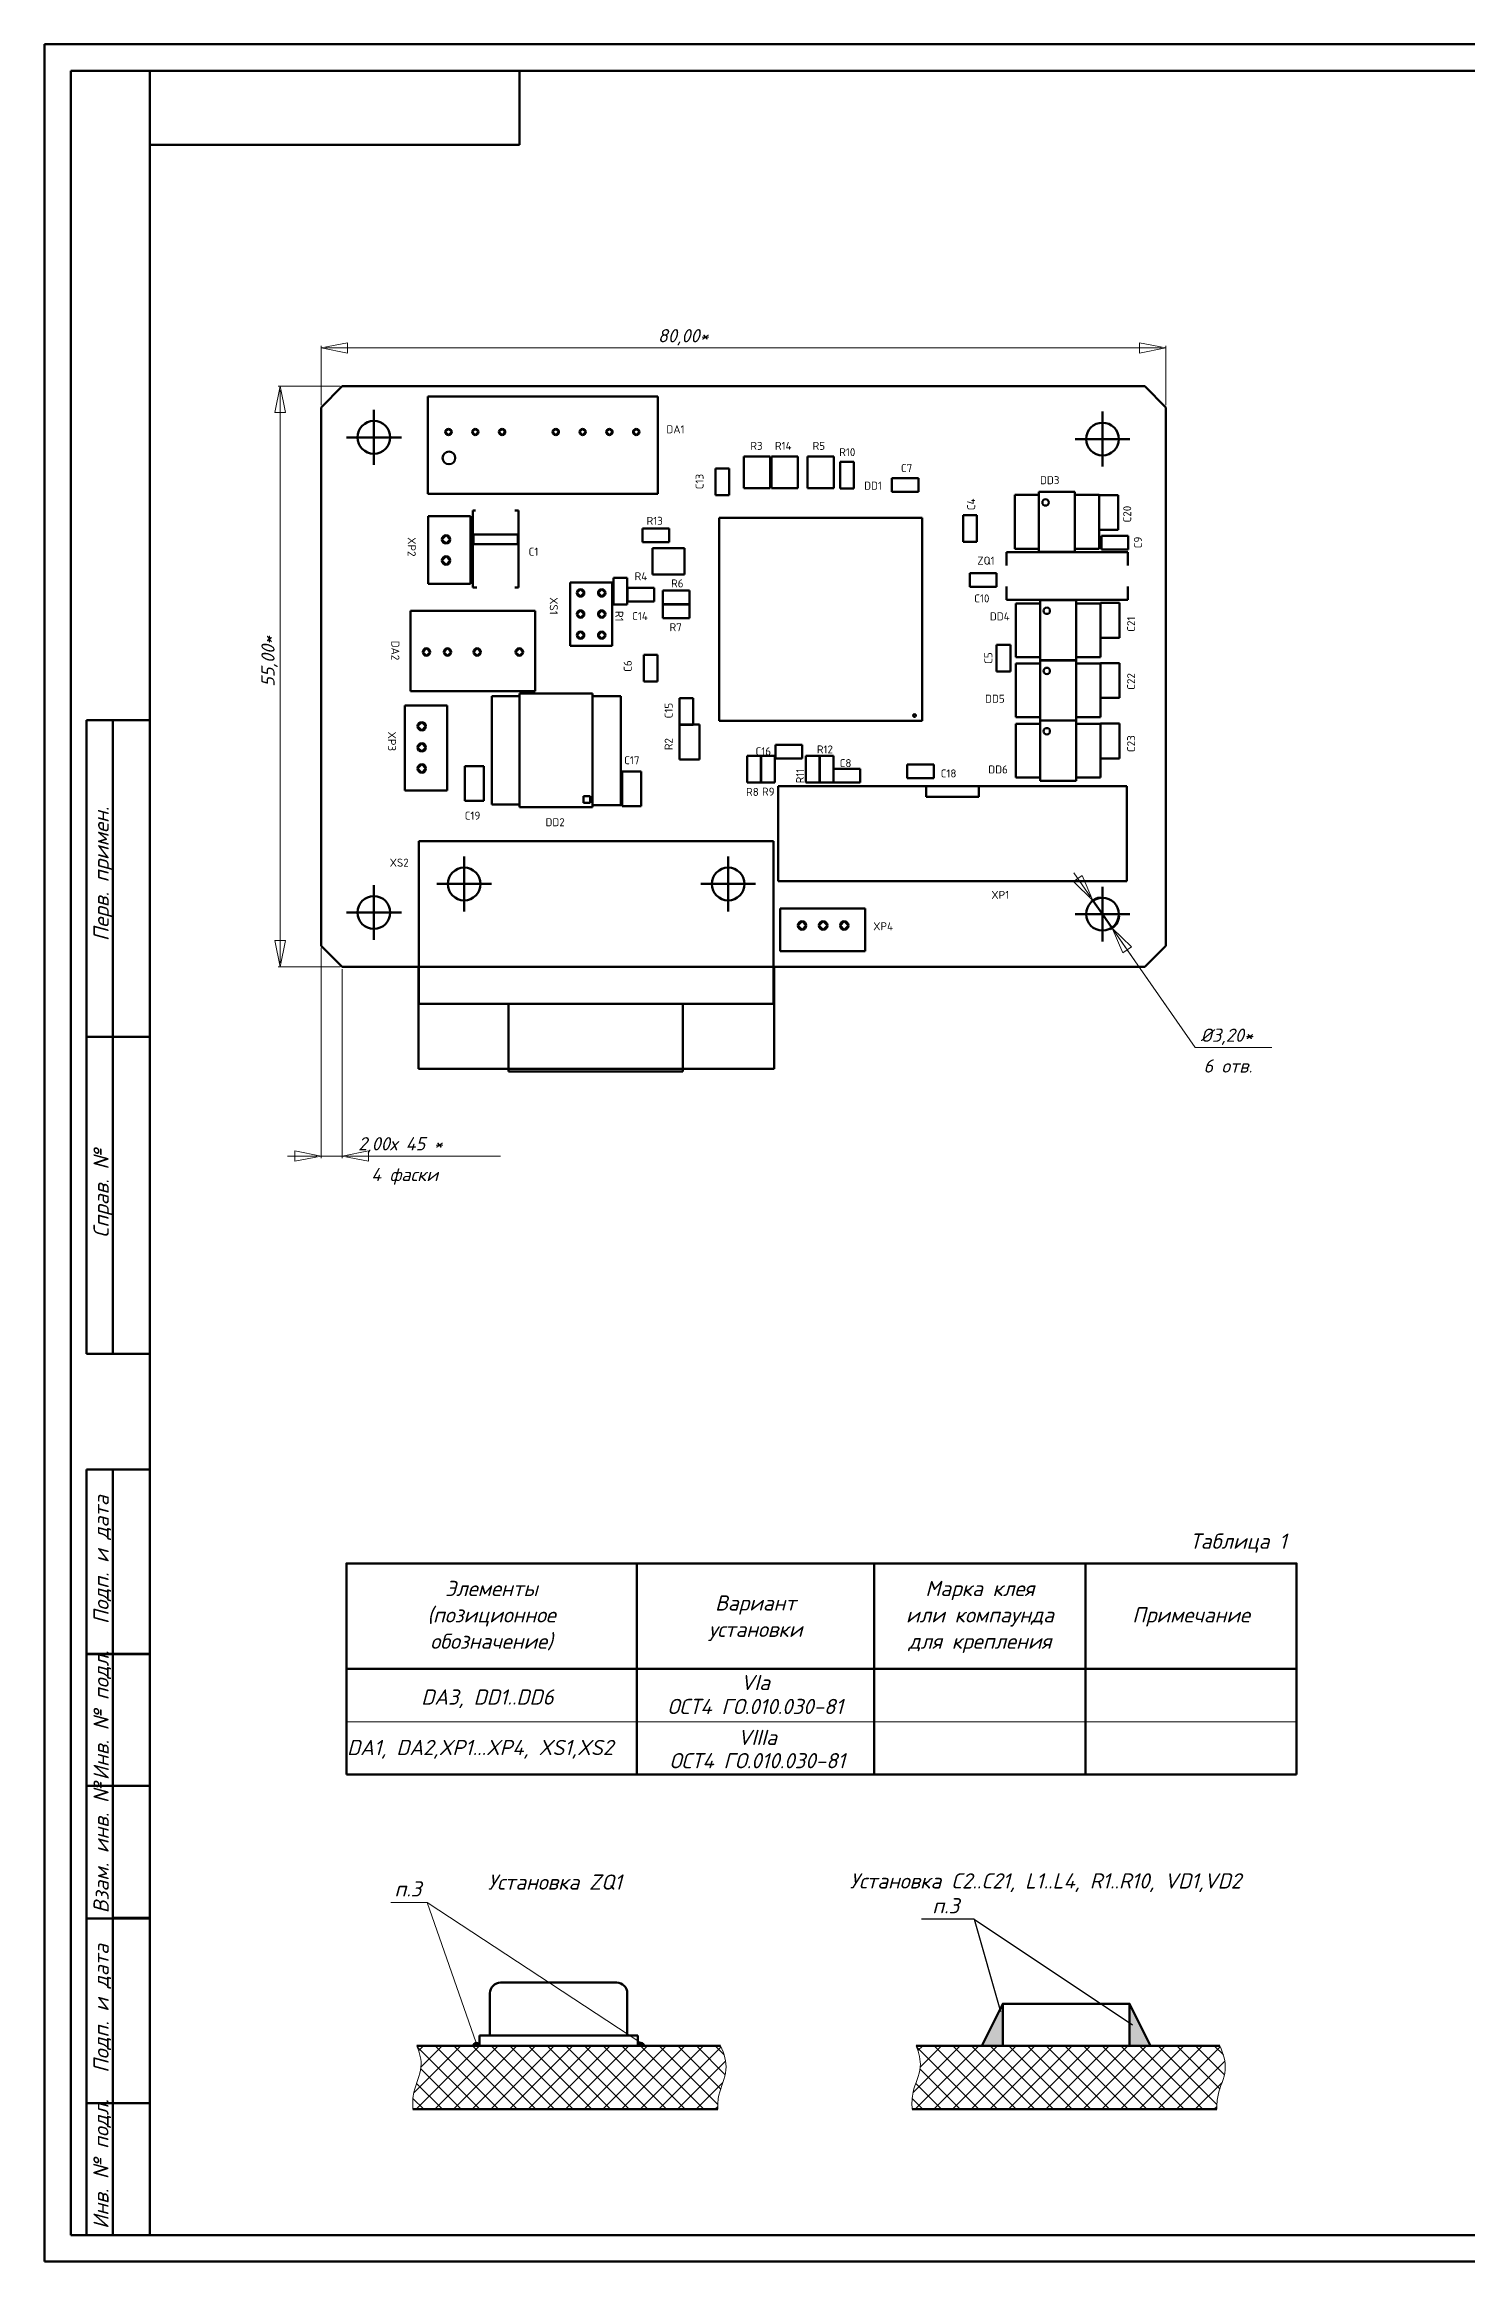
# Model space of a CAD drawing. Header units: inches. Extents: x 0 to 2069, y -420 to 0.
# Drawn here: x 0 to 269.4, y -420 to 0 of the extents above; entities that cross this region are included whole.
import ezdxf
from ezdxf.enums import TextEntityAlignment as Align

# ---------------------------------------------------------------- set-up
doc = ezdxf.new("R2010")
doc.units = ezdxf.units.IN
doc.header["$MEASUREMENT"] = 0
for name, color, linetype in [('Dim', 2, 'Continuous'), ('Hatch', 4, 'Continuous'), ('Sheet', 255, 'Continuous')]:
    doc.layers.add(name, color=color, linetype=linetype)
for name, color, linetype, lineweight in [('OSN25', 2, 'Continuous', 20), ('OSN50', 3, 'Continuous', 50), ('TEXT', 1, 'Continuous', 30)]:
    doc.layers.add(name, color=color, linetype=linetype, lineweight=lineweight)
doc.styles.add('ISOCPEUR0', font='isocpeur.ttf', dxfattribs={"height": 2.87999})
doc.styles.add('ISOCPEUR1', font='isocpeui.ttf', dxfattribs={"height": 4.7625})

msp = doc.modelspace()

# ---------------------------------------------------------------- hatches: boundary and pattern name
at = {"layer": 'Hatch', "linetype": 'Continuous'}
h = msp.add_hatch(dxfattribs=at)
h.set_pattern_fill('ANSI37', color=256, scale=20, style=0)
h.set_pattern_definition([(45, (-19.0134, -537.1316), (-1.767767, 1.767767), []), (135, (-19.0134, -537.1316), (-1.767767, -1.767767), [])])
edge = h.paths.add_edge_path()
edge.add_spline(control_points=[(127.55, -391.13), (127.52, -390.22), (127.68, -387.69), (129.74, -383.82), (128.78, -380.6), (128.09, -379.13)], knot_values=[1.269176, 1.269176, 1.269176, 1.269176, 2.638884, 5.103763, 7.43751, 7.43751, 7.43751, 7.43751], degree=3, periodic=0)
edge.add_line((128.09, -379.13), (70.58, -379.13))
edge.add_spline(control_points=[(70.58, -379.13), (71.13, -380.43), (71.88, -383.43), (69.82, -387.3), (69.74, -390.03), (69.83, -391.13)], knot_values=[1.568624, 1.568624, 1.568624, 1.568624, 3.602924, 6.067803, 7.722318, 7.722318, 7.722318, 7.722318], degree=3, periodic=0)
edge.add_line((69.83, -391.13), (127.55, -391.13))
h = msp.add_hatch(dxfattribs=at)
h.set_pattern_fill('ANSI37', color=256, scale=20, style=0)
h.set_pattern_definition([(45, (75.5464, -537.1316), (-1.767767, 1.767767), []), (135, (75.5464, -537.1316), (-1.767767, -1.767767), [])])
edge = h.paths.add_edge_path()
edge.add_spline(control_points=[(222.11, -391.13), (222.08, -390.22), (222.24, -387.69), (224.3, -383.82), (223.34, -380.6), (222.65, -379.13)], knot_values=[1.269176, 1.269176, 1.269176, 1.269176, 2.638884, 5.103763, 7.43751, 7.43751, 7.43751, 7.43751], degree=3, periodic=0)
edge.add_line((222.65, -379.13), (165.14, -379.13))
edge.add_spline(control_points=[(165.14, -379.13), (165.69, -380.43), (166.44, -383.43), (164.38, -387.3), (164.3, -390.03), (164.39, -391.13)], knot_values=[1.568624, 1.568624, 1.568624, 1.568624, 3.602924, 6.067803, 7.722318, 7.722318, 7.722318, 7.722318], degree=3, periodic=0)
edge.add_line((164.39, -391.13), (222.11, -391.13))
at = {"layer": 'OSN50', "linetype": 'Continuous'}
h = msp.add_hatch(color=256, dxfattribs=at)
h.paths.add_polyline_path([(177.55, -379.13), (181.55, -379.13), (181.55, -371.13)])
h.paths.add_polyline_path([(205.55, -379.13), (209.55, -379.13), (205.55, -371.13)])
at = {"layer": 'OSN50'}
for points in [[(81.22, -379.13), (82.42, -379.13, 1)], [(112.42, -379.13), (112.42, -379.13), (113.62, -379.13, 0.999547)]]:
    msp.add_hatch(color=256, dxfattribs=at).paths.add_polyline_path(points)

# ---------------------------------------------------------------- linework, layer by layer
at = {"layer": 'Dim'}
for q in [(166.12, -355.13), (181.12, -372.63), (206.12, -375.13)]:
    msp.add_line((176.12, -355.13), q, dxfattribs=at)
at = {"layer": 'OSN25'}
for p, q in [((0.01, 0.02), (594.04, 0.02)), ((0.01, -419.99), (0.01, 0.02)), ((57.43, -56.5), (52.43, -57.5)), ((52.43, -68.35), (52.43, -57.1)), ((52.43, -57.1), (52.43, -68.35)), ((52.43, -57.5), (57.43, -58.5)), ((122.5, -57.5), (53.24, -57.5)), ((57.43, -58.5), (57.43, -56.5)), ((122.5, -57.5), (211.62, -57.5)), ((212.43, -57.5), (207.43, -56.5)), ((207.43, -56.5), (207.43, -58.5)), ((207.43, -58.5), (212.43, -57.5)), ((212.43, -68.35), (212.43, -57.1)), ((212.43, -57.1), (212.43, -68.35)), ((44.69, -64.75), (43.69, -69.75)), ((56.03, -64.75), (44.29, -64.75)), ((44.29, -64.75), (56.03, -64.75)), ((45.69, -69.75), (44.69, -64.75)), ((44.69, -115.41), (44.69, -65.56)), ((43.69, -69.75), (45.69, -69.75)), ((62.43, -79.63), (62.43, -69.23)), ((200.43, -79.95), (200.43, -69.55)), ((57.23, -74.43), (67.63, -74.43)), ((195.23, -74.75), (205.63, -74.75)), ((44.69, -115.41), (44.69, -173.94)), ((79.53, -164.23), (79.53, -153.83)), ((129.53, -164.23), (129.53, -153.83)), ((62.43, -169.63), (62.43, -159.23)), ((74.33, -159.03), (84.73, -159.03)), ((124.33, -159.03), (134.73, -159.03)), ((196.57, -157.45), (194.93, -158.59)), ((194.93, -158.59), (198.61, -162.13)), ((194.98, -156.92), (198.14, -161.46)), ((198.61, -162.13), (196.57, -157.45)), ((200.43, -169.95), (200.43, -159.55)), ((218, -190), (198.61, -162.13)), ((57.23, -164.43), (67.63, -164.43)), ((195.23, -164.75), (205.63, -164.75)), ((202.26, -167.38), (204.3, -172.06)), ((205.94, -170.91), (202.26, -167.38)), ((45.69, -169.75), (43.69, -169.75)), ((43.69, -169.75), (44.69, -174.75)), ((44.69, -174.75), (45.69, -169.75)), ((52.43, -171.15), (52.43, -210.96)), ((52.43, -210.96), (52.43, -171.15)), ((205.89, -172.59), (202.72, -168.05)), ((204.3, -172.06), (205.94, -170.91)), ((218, -190), (205.12, -171.49)), ((56.03, -174.75), (44.29, -174.75)), ((44.29, -174.75), (56.03, -174.75)), ((56.43, -175.15), (56.43, -210.96)), ((56.43, -210.96), (56.43, -175.15)), ((218, -190), (232.51, -190)), ((52.43, -210.56), (47.43, -209.56)), ((47.43, -209.56), (47.43, -211.56)), ((61.43, -209.56), (56.43, -210.56)), ((61.43, -211.56), (61.43, -209.56)), ((46.08, -210.56), (51.62, -210.56)), ((47.43, -211.56), (52.43, -210.56)), ((52.43, -210.56), (56.43, -210.56)), ((56.43, -210.56), (61.43, -211.56)), ((62.78, -210.56), (57.24, -210.56)), ((86.41, -210.56), (61.43, -210.56)), ((72.55, -351.96), (65.61, -351.96)), ((113.02, -378.53), (72.55, -351.96)), ((81.82, -378.53), (72.55, -351.96)), ((594.04, -419.99), (0.01, -419.99))]:
    msp.add_line(p, q, dxfattribs=at)
at = {"layer": 'OSN25', "linetype": 'Continuous'}
msp.add_line((57.21, -317.72), (237.21, -317.72), dxfattribs=at)
for points, knots in [([(70.58, -379.13), (71.13, -380.43), (71.88, -383.43), (69.82, -387.3), (69.74, -390.03), (69.83, -391.13)], [1.568624, 1.568624, 1.568624, 1.568624, 3.602924, 6.067803, 7.722318, 7.722318, 7.722318, 7.722318]), ([(128.09, -379.13), (128.78, -380.6), (129.74, -383.82), (127.68, -387.69), (127.52, -390.22), (127.55, -391.13)], [1.269176, 1.269176, 1.269176, 1.269176, 3.602924, 6.067803, 7.43751, 7.43751, 7.43751, 7.43751]), ([(165.14, -379.13), (165.69, -380.43), (166.44, -383.43), (164.38, -387.3), (164.3, -390.03), (164.39, -391.13)], [1.568624, 1.568624, 1.568624, 1.568624, 3.602924, 6.067803, 7.722318, 7.722318, 7.722318, 7.722318]), ([(222.65, -379.13), (223.34, -380.6), (224.3, -383.82), (222.24, -387.69), (222.08, -390.22), (222.11, -391.13)], [1.269176, 1.269176, 1.269176, 1.269176, 3.602924, 6.067803, 7.43751, 7.43751, 7.43751, 7.43751])]:
    msp.add_open_spline(points, degree=3, knots=knots, dxfattribs=at)
at = {"layer": 'OSN50'}
for p, q in [((0.01, 0.02), (0.01, -419.99)), ((594.04, 0.02), (0.01, 0.02)), ((0.01, 0.02), (594.04, 0.02)), ((0.01, -419.99), (0.01, 0.02)), ((0.01, 0.02), (0.01, -419.99)), ((594.04, 0.02), (0.01, 0.02)), ((90, -5), (20, -5)), ((20, -5), (20, -19)), ((90, -5), (20, -5)), ((20, -5), (20, -19)), ((90, -5), (20, -5)), ((20, -5), (20, -19)), ((90, -19), (90, -5)), ((90, -19), (90, -5)), ((90, -19), (90, -5)), ((20, -19), (90, -19)), ((20, -19), (90, -19)), ((20, -19), (90, -19)), ((52.43, -68.75), (56.43, -64.75)), ((52.43, -68.75), (56.43, -64.75)), ((56.43, -64.75), (208.43, -64.75)), ((56.43, -64.75), (208.43, -64.75)), ((72.64, -66.72), (116.24, -66.72)), ((72.64, -85.12), (72.64, -66.72)), ((116.24, -85.12), (116.24, -66.72)), ((208.43, -64.75), (212.43, -68.75)), ((208.43, -64.75), (212.43, -68.75)), ((52.43, -170.75), (52.43, -68.75)), ((52.43, -170.75), (52.43, -68.75)), ((62.43, -79.63), (62.43, -69.23)), ((200.43, -79.95), (200.43, -69.55)), ((212.43, -68.75), (212.43, -170.75)), ((212.43, -68.75), (212.43, -170.75)), ((57.23, -74.43), (67.63, -74.43)), ((76.56, -72.8), (75.96, -73.4)), ((75.96, -73.4), (76.56, -74)), ((77.16, -73.4), (76.56, -72.8)), ((76.56, -74), (77.16, -73.4)), ((81.64, -72.8), (81.04, -73.4)), ((81.04, -73.4), (81.64, -74)), ((82.24, -73.4), (81.64, -72.8)), ((81.64, -74), (82.24, -73.4)), ((86.72, -72.8), (86.12, -73.4)), ((86.12, -73.4), (86.72, -74)), ((87.32, -73.4), (86.72, -72.8)), ((86.72, -74), (87.32, -73.4)), ((96.88, -72.8), (96.28, -73.4)), ((96.28, -73.4), (96.88, -74)), ((97.48, -73.4), (96.88, -72.8)), ((96.88, -74), (97.48, -73.4)), ((101.96, -72.8), (101.36, -73.4)), ((101.36, -73.4), (101.96, -74)), ((102.56, -73.4), (101.96, -72.8)), ((101.96, -74), (102.56, -73.4)), ((107.04, -72.8), (106.44, -73.4)), ((106.44, -73.4), (107.04, -74)), ((107.64, -73.4), (107.04, -72.8)), ((107.04, -74), (107.64, -73.4)), ((112.12, -72.8), (111.52, -73.4)), ((111.52, -73.4), (112.12, -74)), ((112.72, -73.4), (112.12, -72.8)), ((112.12, -74), (112.72, -73.4)), ((195.23, -74.75), (205.63, -74.75)), ((132.48, -78.05), (137.48, -78.05)), ((132.48, -84.05), (132.48, -78.05)), ((137.48, -84.05), (137.48, -78.05)), ((137.73, -84.05), (137.73, -78.05)), ((137.73, -78.05), (142.73, -78.05)), ((142.73, -84.05), (142.73, -78.05)), ((144.53, -78.05), (149.53, -78.05)), ((144.53, -84.05), (144.53, -78.05)), ((149.53, -84.05), (149.53, -78.05)), ((150.73, -84.1), (150.73, -79.05)), ((150.73, -79.05), (153.33, -79.05)), ((153.33, -84.1), (153.33, -79.05)), ((127.13, -85.39), (127.13, -80.34)), ((127.13, -80.34), (129.73, -80.34)), ((129.73, -85.39), (129.73, -80.34)), ((160.53, -84.75), (160.53, -82.15)), ((160.53, -82.15), (165.58, -82.15)), ((165.58, -84.75), (165.58, -82.15)), ((72.64, -85.12), (116.24, -85.12)), ((127.13, -85.39), (129.73, -85.39)), ((132.48, -84.05), (137.48, -84.05)), ((137.73, -84.05), (142.73, -84.05)), ((144.53, -84.05), (149.53, -84.05)), ((150.73, -84.1), (153.33, -84.1)), ((160.53, -84.75), (165.58, -84.75)), ((183.8, -85.34), (188.2, -85.34)), ((183.8, -95.54), (183.8, -85.34)), ((188.4, -96.14), (188.4, -84.74)), ((188.4, -84.74), (195.2, -84.74)), ((195.2, -96.14), (195.2, -84.74)), ((195.4, -85.34), (199.8, -85.34)), ((199.78, -91.95), (199.78, -85.35)), ((199.78, -85.35), (203.38, -85.35)), ((199.8, -95.54), (199.8, -85.34)), ((203.38, -91.95), (203.38, -85.35)), ((72.7, -102.16), (72.7, -89.36)), ((72.7, -89.36), (80.7, -89.36)), ((80.7, -102.16), (80.7, -89.36)), ((81.2, -102.86), (81.2, -88.26)), ((81.2, -88.26), (81.7, -88.26)), ((89.1, -88.26), (89.8, -88.26)), ((89.8, -102.86), (89.8, -88.26)), ((113.29, -94.3), (113.29, -91.7)), ((113.29, -91.7), (118.34, -91.7)), ((118.34, -94.3), (118.34, -91.7)), ((127.85, -128.1), (127.85, -89.7)), ((127.85, -89.7), (166.25, -89.7)), ((166.25, -128.1), (166.25, -89.7)), ((174.03, -94.25), (174.03, -89.2)), ((174.03, -89.2), (176.63, -89.2)), ((176.63, -94.25), (176.63, -89.2)), ((199.78, -91.95), (203.38, -91.95)), ((76.1, -92.96), (75.3, -93.76)), ((75.3, -93.76), (76.1, -94.56)), ((76.9, -93.76), (76.1, -92.96)), ((76.1, -94.56), (76.9, -93.76)), ((81.3, -92.86), (81.3, -94.66)), ((81.3, -92.86), (89.7, -92.86)), ((81.3, -94.66), (89.7, -94.66)), ((89.7, -92.86), (89.7, -94.66)), ((113.29, -94.3), (118.34, -94.3)), ((115.23, -95.4), (121.23, -95.4)), ((115.23, -100.4), (115.23, -95.4)), ((121.23, -100.4), (121.23, -95.4)), ((174.03, -94.25), (176.63, -94.25)), ((182.23, -98.7), (182.23, -96.2)), ((182.23, -96.2), (205.23, -96.2)), ((183.8, -95.54), (188.4, -95.54)), ((188.4, -96.14), (195.2, -96.14)), ((195.2, -95.54), (199.8, -95.54)), ((200.22, -95.7), (200.22, -93.1)), ((200.22, -93.1), (205.27, -93.1)), ((200.22, -95.7), (205.27, -95.7)), ((205.23, -98.7), (205.23, -96.2)), ((205.27, -95.7), (205.27, -93.1)), ((76.1, -96.96), (75.3, -97.76)), ((75.3, -97.76), (76.1, -98.56)), ((76.9, -97.76), (76.1, -96.96)), ((76.1, -98.56), (76.9, -97.76)), ((115.23, -100.4), (121.23, -100.4)), ((175.28, -100.15), (180.33, -100.15)), ((175.28, -102.75), (175.28, -100.15)), ((180.33, -102.75), (180.33, -100.15)), ((72.7, -102.16), (80.7, -102.16)), ((81.2, -102.86), (81.9, -102.86)), ((89.1, -102.86), (89.8, -102.86)), ((99.58, -113.9), (99.58, -101.9)), ((99.58, -101.9), (107.58, -101.9)), ((101.58, -103.2), (100.88, -103.9)), ((100.88, -103.9), (101.58, -104.6)), ((102.28, -103.9), (101.58, -103.2)), ((101.58, -104.6), (102.28, -103.9)), ((105.58, -103.2), (104.88, -103.9)), ((104.88, -103.9), (105.58, -104.6)), ((106.28, -103.9), (105.58, -103.2)), ((105.58, -104.6), (106.28, -103.9)), ((107.58, -113.9), (107.58, -101.9)), ((107.83, -101.06), (110.43, -101.06)), ((107.83, -106.11), (107.83, -101.06)), ((110.43, -106.11), (110.43, -101.06)), ((110.47, -102.95), (115.52, -102.95)), ((110.47, -105.55), (110.47, -102.95)), ((115.52, -105.55), (115.52, -102.95)), ((117.18, -106.05), (117.18, -103.45)), ((117.18, -103.45), (122.23, -103.45)), ((122.23, -106.05), (122.23, -103.45)), ((175.28, -102.75), (180.33, -102.75)), ((182.23, -105.2), (182.23, -102.7)), ((205.23, -105.2), (205.23, -102.7)), ((69.38, -107.29), (92.98, -107.29)), ((69.38, -122.49), (69.38, -107.29)), ((92.98, -122.49), (92.98, -107.29)), ((101.58, -107.2), (100.88, -107.9)), ((100.88, -107.9), (101.58, -108.6)), ((102.28, -107.9), (101.58, -107.2)), ((101.58, -108.6), (102.28, -107.9)), ((105.58, -107.2), (104.88, -107.9)), ((104.88, -107.9), (105.58, -108.6)), ((106.28, -107.9), (105.58, -107.2)), ((105.58, -108.6), (106.28, -107.9)), ((107.83, -106.11), (110.43, -106.11)), ((110.47, -105.55), (115.52, -105.55)), ((117.18, -106.05), (122.23, -106.05)), ((117.18, -108.7), (117.18, -106.1)), ((117.18, -106.1), (122.23, -106.1)), ((117.18, -108.7), (122.23, -108.7)), ((122.23, -108.7), (122.23, -106.1)), ((182.23, -105.2), (205.23, -105.2)), ((184.05, -105.87), (188.45, -105.87)), ((184.05, -116.07), (184.05, -105.87)), ((188.65, -116.67), (188.65, -105.27)), ((188.65, -105.27), (195.45, -105.27)), ((195.45, -116.67), (195.45, -105.27)), ((195.65, -105.87), (200.05, -105.87)), ((200.05, -116.07), (200.05, -105.87)), ((200.08, -105.8), (203.68, -105.8)), ((200.08, -112.4), (200.08, -105.8)), ((203.68, -112.4), (203.68, -105.8)), ((101.58, -111.2), (100.88, -111.9)), ((100.88, -111.9), (101.58, -112.6)), ((102.28, -111.9), (101.58, -111.2)), ((101.58, -112.6), (102.28, -111.9)), ((105.58, -111.2), (104.88, -111.9)), ((104.88, -111.9), (105.58, -112.6)), ((106.28, -111.9), (105.58, -111.2)), ((105.58, -112.6), (106.28, -111.9)), ((200.08, -112.4), (203.68, -112.4)), ((72.38, -114.39), (71.68, -115.09)), ((71.68, -115.09), (72.38, -115.79)), ((73.08, -115.09), (72.38, -114.39)), ((72.38, -115.79), (73.08, -115.09)), ((76.38, -114.39), (75.68, -115.09)), ((75.68, -115.09), (76.38, -115.79)), ((77.08, -115.09), (76.38, -114.39)), ((76.38, -115.79), (77.08, -115.09)), ((81.98, -114.39), (81.28, -115.09)), ((81.28, -115.09), (81.98, -115.79)), ((82.68, -115.09), (81.98, -114.39)), ((81.98, -115.79), (82.68, -115.09)), ((89.98, -114.39), (89.28, -115.09)), ((89.28, -115.09), (89.98, -115.79)), ((90.68, -115.09), (89.98, -114.39)), ((89.98, -115.79), (90.68, -115.09)), ((99.58, -113.9), (107.58, -113.9)), ((113.53, -120.65), (113.53, -115.6)), ((113.53, -115.6), (116.13, -115.6)), ((116.13, -120.65), (116.13, -115.6)), ((180.38, -118.76), (180.38, -113.71)), ((180.38, -113.71), (182.98, -113.71)), ((182.98, -118.76), (182.98, -113.71)), ((184.05, -116.07), (188.65, -116.07)), ((184.05, -127.45), (184.05, -117.25)), ((184.05, -117.25), (188.45, -117.25)), ((188.65, -116.65), (195.45, -116.65)), ((188.65, -128.05), (188.65, -116.65)), ((188.65, -116.67), (195.45, -116.67)), ((195.45, -116.07), (200.05, -116.07)), ((195.45, -128.05), (195.45, -116.65)), ((195.65, -117.25), (200.05, -117.25)), ((200.03, -117.2), (203.63, -117.2)), ((200.03, -123.8), (200.03, -117.2)), ((200.05, -127.45), (200.05, -117.25)), ((203.63, -123.8), (203.63, -117.2)), ((113.53, -120.65), (116.13, -120.65)), ((180.38, -118.76), (182.98, -118.76)), ((68.28, -141.3), (68.28, -125.2)), ((68.28, -125.2), (76.33, -125.2)), ((69.38, -122.49), (92.98, -122.49)), ((76.33, -141.3), (76.33, -125.2)), ((84.78, -143.98), (84.78, -123.48)), ((84.78, -123.48), (89.98, -123.48)), ((89.98, -122.98), (103.82, -122.98)), ((89.98, -144.48), (89.98, -122.98)), ((103.82, -144.48), (103.82, -122.98)), ((103.92, -123.48), (109.22, -123.48)), ((109.22, -144.08), (109.22, -123.48)), ((120.33, -128.89), (120.33, -123.84)), ((120.33, -123.84), (122.93, -123.84)), ((122.93, -128.89), (122.93, -123.84)), ((200.03, -123.8), (203.63, -123.8)), ((13, -128), (8, -128)), ((8, -128), (8, -188)), ((13, -128), (8, -128)), ((8, -128), (8, -188)), ((13, -128), (8, -128)), ((8, -128), (8, -188)), ((13, -128), (8, -128)), ((8, -128), (8, -188)), ((20, -128), (13, -128)), ((13, -128), (13, -188)), ((20, -128), (13, -128)), ((13, -128), (13, -188)), ((13, -188), (13, -128)), ((13, -188), (13, -128)), ((20, -128), (13, -128)), ((13, -128), (13, -188)), ((20, -128), (13, -128)), ((13, -128), (13, -188)), ((13, -188), (13, -128)), ((13, -188), (13, -128)), ((20, -188), (20, -128)), ((20, -188), (20, -128)), ((20, -188), (20, -128)), ((20, -188), (20, -128)), ((71.48, -128.35), (70.68, -129.15)), ((70.68, -129.15), (71.48, -129.95)), ((72.28, -129.15), (71.48, -128.35)), ((71.48, -129.95), (72.28, -129.15)), ((120.33, -128.85), (124.13, -128.85)), ((120.33, -135.45), (120.33, -128.85)), ((120.33, -128.89), (122.93, -128.89)), ((124.13, -135.45), (124.13, -128.85)), ((127.85, -128.1), (166.25, -128.1)), ((184.05, -127.45), (188.65, -127.45)), ((184.05, -128.67), (188.45, -128.67)), ((184.05, -138.87), (184.05, -128.67)), ((188.65, -128.05), (195.45, -128.05)), ((188.65, -139.47), (188.65, -128.07)), ((188.65, -128.07), (195.45, -128.07)), ((195.45, -127.45), (200.05, -127.45)), ((195.45, -139.47), (195.45, -128.07)), ((195.65, -128.67), (200.05, -128.67)), ((200.03, -128.65), (203.63, -128.65)), ((200.03, -135.25), (200.03, -128.65)), ((200.05, -138.87), (200.05, -128.67)), ((203.63, -135.25), (203.63, -128.65)), ((71.48, -132.35), (70.68, -133.15)), ((70.68, -133.15), (71.48, -133.95)), ((72.28, -133.15), (71.48, -132.35)), ((71.48, -133.95), (72.28, -133.15)), ((138.47, -135.25), (138.47, -132.65)), ((138.47, -132.65), (143.52, -132.65)), ((143.52, -135.25), (143.52, -132.65)), ((71.48, -136.35), (70.68, -137.15)), ((70.68, -137.15), (71.48, -137.95)), ((72.28, -137.15), (71.48, -136.35)), ((71.48, -137.95), (72.28, -137.15)), ((79.63, -143.3), (79.63, -136.7)), ((79.63, -136.7), (83.23, -136.7)), ((83.23, -143.3), (83.23, -136.7)), ((109.48, -137.7), (113.08, -137.7)), ((109.48, -144.3), (109.48, -137.7)), ((113.08, -144.3), (113.08, -137.7)), ((120.33, -135.45), (124.13, -135.45)), ((133.13, -139.8), (133.13, -134.75)), ((133.13, -134.75), (135.73, -134.75)), ((135.73, -139.8), (135.73, -134.75)), ((135.78, -139.8), (135.78, -134.75)), ((135.78, -134.75), (138.38, -134.75)), ((138.38, -139.8), (138.38, -134.75)), ((138.47, -135.25), (143.52, -135.25)), ((144.23, -139.8), (144.23, -134.75)), ((144.23, -134.75), (146.83, -134.75)), ((146.83, -139.8), (146.83, -134.75)), ((146.88, -139.8), (146.88, -134.75)), ((146.88, -134.75), (149.48, -134.75)), ((149.48, -139.8), (149.48, -134.75)), ((149.48, -137.2), (154.53, -137.2)), ((149.48, -139.8), (149.48, -137.2)), ((154.53, -139.8), (154.53, -137.2)), ((163.42, -136.4), (168.47, -136.4)), ((163.42, -139), (163.42, -136.4)), ((168.47, -139), (168.47, -136.4)), ((200.03, -135.25), (203.63, -135.25)), ((68.28, -141.3), (76.33, -141.3)), ((103.39, -142.41), (102.12, -142.41)), ((102.12, -142.41), (102.12, -143.68)), ((103.39, -143.68), (103.39, -142.41)), ((103.39, -142.41), (103.39, -142.41)), ((133.13, -139.8), (135.73, -139.8)), ((135.78, -139.8), (138.38, -139.8)), ((139.02, -140.52), (205.02, -140.52)), ((139.02, -158.52), (139.02, -140.52)), ((144.23, -139.8), (146.83, -139.8)), ((146.88, -139.8), (149.48, -139.8)), ((149.48, -139.8), (154.53, -139.8)), ((163.42, -139), (168.47, -139)), ((167.04, -140.52), (177.04, -140.52)), ((167.04, -142.52), (167.04, -140.52)), ((167.04, -142.52), (177.04, -142.52)), ((177.04, -142.52), (177.04, -140.52)), ((184.05, -138.87), (188.65, -138.87)), ((188.65, -139.47), (195.45, -139.47)), ((195.45, -138.87), (200.05, -138.87)), ((205.02, -158.52), (205.02, -140.52)), ((79.63, -143.3), (83.23, -143.3)), ((84.78, -143.98), (89.92, -143.98)), ((89.98, -144.48), (103.82, -144.48)), ((102.12, -143.68), (103.39, -143.68)), ((103.82, -144.08), (109.22, -144.08)), ((109.48, -144.3), (113.08, -144.3)), ((70.93, -181.75), (70.93, -150.95)), ((70.93, -150.95), (138.13, -150.95)), ((138.13, -181.75), (138.13, -150.95)), ((79.53, -164.23), (79.53, -153.83)), ((129.53, -164.23), (129.53, -153.83)), ((62.43, -169.63), (62.43, -159.23)), ((74.33, -159.03), (84.73, -159.03)), ((124.33, -159.03), (134.73, -159.03)), ((139.02, -158.52), (205.02, -158.52)), ((200.43, -169.95), (200.43, -159.55)), ((139.38, -163.7), (155.48, -163.7)), ((139.38, -171.75), (139.38, -163.7)), ((155.48, -171.75), (155.48, -163.7)), ((200.43, -164.75), (198.61, -162.13)), ((57.23, -164.43), (67.63, -164.43)), ((143.53, -166.1), (142.73, -166.9)), ((142.73, -166.9), (143.53, -167.7)), ((144.33, -166.9), (143.53, -166.1)), ((143.53, -167.7), (144.33, -166.9)), ((147.53, -166.1), (146.73, -166.9)), ((146.73, -166.9), (147.53, -167.7)), ((148.33, -166.9), (147.53, -166.1)), ((147.53, -167.7), (148.33, -166.9)), ((151.53, -166.1), (150.73, -166.9)), ((150.73, -166.9), (151.53, -167.7)), ((152.33, -166.9), (151.53, -166.1)), ((151.53, -167.7), (152.33, -166.9)), ((195.23, -164.75), (205.63, -164.75)), ((200.43, -164.75), (202.26, -167.38)), ((56.43, -174.75), (52.43, -170.75)), ((56.43, -174.75), (52.43, -170.75)), ((139.38, -171.75), (155.48, -171.75)), ((212.43, -170.75), (208.43, -174.75)), ((212.43, -170.75), (208.43, -174.75)), ((208.43, -174.75), (56.43, -174.75)), ((208.43, -174.75), (56.43, -174.75)), ((138.24, -174.75), (70.85, -174.75)), ((70.85, -174.75), (70.85, -194.05)), ((138.24, -174.75), (70.85, -174.75)), ((70.85, -174.75), (70.85, -194.05)), ((138.24, -194.05), (138.24, -174.75)), ((138.24, -194.05), (138.24, -174.75)), ((70.93, -181.75), (138.13, -181.75)), ((87.93, -194.55), (87.93, -181.75)), ((120.93, -194.55), (120.93, -181.75)), ((8, -188), (13, -188)), ((8, -188), (13, -188)), ((13, -188), (8, -188)), ((8, -188), (8, -248)), ((13, -188), (8, -188)), ((8, -188), (8, -248)), ((8, -188), (13, -188)), ((8, -188), (13, -188)), ((13, -188), (8, -188)), ((8, -188), (8, -248)), ((13, -188), (8, -188)), ((8, -188), (8, -248)), ((20, -188), (13, -188)), ((13, -188), (13, -248)), ((20, -188), (13, -188)), ((13, -188), (13, -248)), ((13, -188), (20, -188)), ((13, -188), (20, -188)), ((13, -248), (13, -188)), ((13, -248), (13, -188)), ((20, -188), (13, -188)), ((13, -188), (13, -248)), ((20, -188), (13, -188)), ((13, -188), (13, -248)), ((13, -188), (20, -188)), ((13, -188), (20, -188)), ((13, -248), (13, -188)), ((13, -248), (13, -188)), ((20, -248), (20, -188)), ((20, -248), (20, -188)), ((20, -248), (20, -188)), ((20, -248), (20, -188)), ((70.85, -194.05), (138.24, -194.05)), ((70.85, -194.05), (138.24, -194.05)), ((87.93, -194.55), (120.93, -194.55)), ((8, -248), (13, -248)), ((8, -248), (13, -248)), ((8, -248), (13, -248)), ((8, -248), (13, -248)), ((13, -248), (20, -248)), ((13, -248), (20, -248)), ((13, -248), (20, -248)), ((13, -248), (20, -248)), ((13, -269.95), (8, -269.95)), ((8, -269.95), (8, -304.95)), ((13, -269.95), (8, -269.95)), ((8, -269.95), (8, -304.95)), ((13, -304.95), (13, -269.95)), ((13, -304.95), (13, -269.95)), ((20, -269.95), (13, -269.95)), ((13, -269.95), (13, -304.95)), ((20, -269.95), (13, -269.95)), ((13, -269.95), (13, -304.95)), ((20, -304.95), (20, -269.95)), ((20, -304.95), (20, -269.95)), ((13, -304.85), (8, -304.85)), ((8, -304.85), (8, -329.85)), ((13, -304.85), (8, -304.85)), ((8, -304.85), (8, -329.85)), ((8, -304.95), (13, -304.95)), ((8, -304.95), (13, -304.95)), ((20, -304.85), (13, -304.85)), ((13, -304.85), (13, -329.85)), ((20, -304.85), (13, -304.85)), ((13, -304.85), (13, -329.85)), ((13, -329.85), (13, -304.85)), ((13, -329.85), (13, -304.85)), ((13, -304.95), (20, -304.95)), ((13, -304.95), (20, -304.95)), ((20, -329.85), (20, -304.85)), ((20, -329.85), (20, -304.85)), ((57.21, -307.72), (57.21, -327.72)), ((112.21, -307.72), (112.21, -327.72)), ((157.21, -307.72), (157.21, -327.72)), ((197.21, -307.72), (197.21, -327.72)), ((237.21, -307.72), (237.21, -327.72)), ((8, -329.85), (13, -329.85)), ((8, -329.85), (13, -329.85)), ((13, -329.88), (8, -329.88)), ((8, -329.88), (8, -355)), ((13, -329.88), (8, -329.88)), ((8, -329.88), (8, -355)), ((13, -329.85), (20, -329.85)), ((13, -329.85), (20, -329.85)), ((13, -355), (13, -329.88)), ((13, -355), (13, -329.88)), ((20, -329.88), (13, -329.88)), ((13, -329.88), (13, -354.88)), ((20, -329.88), (13, -329.88)), ((13, -329.88), (13, -354.88)), ((20, -354.88), (20, -329.88)), ((20, -354.88), (20, -329.88)), ((13, -355), (8, -355)), ((8, -355), (8, -390)), ((13, -355), (8, -355)), ((8, -355), (8, -390)), ((8, -355), (13, -355)), ((8, -355), (13, -355)), ((13, -354.88), (20, -354.88)), ((13, -354.88), (20, -354.88)), ((20, -355), (13, -355)), ((13, -355), (13, -390)), ((20, -355), (13, -355)), ((13, -355), (13, -390)), ((13, -390), (13, -355)), ((13, -390), (13, -355)), ((20, -390), (20, -355)), ((20, -390), (20, -355)), ((84.42, -377.13), (84.42, -369.13)), ((86.42, -367.13), (108.42, -367.13)), ((110.42, -369.13), (110.42, -377.13)), ((82.42, -379.13), (82.42, -377.13)), ((82.42, -377.13), (112.42, -377.13)), ((112.42, -377.13), (112.42, -379.13)), ((13, -390), (8, -390)), ((8, -390), (8, -415)), ((13, -390), (8, -390)), ((8, -390), (8, -415)), ((8, -390), (13, -390)), ((8, -390), (13, -390)), ((20, -390), (13, -390)), ((13, -390), (13, -415)), ((20, -390), (13, -390)), ((13, -390), (13, -415)), ((13, -415), (13, -390)), ((13, -415), (13, -390)), ((13, -390), (20, -390)), ((13, -390), (20, -390)), ((20, -415), (20, -390)), ((20, -415), (20, -390)), ((8, -415), (13, -415)), ((8, -415), (13, -415)), ((13, -415), (20, -415)), ((13, -415), (20, -415)), ((0.01, -419.99), (594.04, -419.99)), ((594.04, -419.99), (0.01, -419.99)), ((0.01, -419.99), (594.04, -419.99))]:
    msp.add_line(p, q, dxfattribs=at)
at = {"layer": 'OSN50', "color": 3}
for p, q in [((5, -5), (589, -5)), ((5, -415), (5, -5)), ((20, -5), (20, -415)), ((589, -5), (20, -5)), ((20, -5), (20, -415)), ((589, -415), (5, -415)), ((20, -415), (589, -415)), ((20, -415), (589, -415))]:
    msp.add_line(p, q, dxfattribs=at)
at = {"layer": 'OSN50', "color": 18, "true_color": 0x000000}
msp.add_line((589, -5), (20, -5), dxfattribs=at)
at = {"layer": 'OSN50', "linetype": 'Continuous'}
for p, q in [((57.21, -327.72), (237.21, -327.72)), ((181.55, -371.13), (177.55, -379.13)), ((205.55, -371.13), (209.55, -379.13))]:
    msp.add_line(p, q, dxfattribs=at)
for points in [[(57.21, -307.72), (112.21, -307.72), (112.21, -287.72), (57.21, -287.72)], [(112.21, -287.72), (157.21, -287.72), (157.21, -307.72), (112.21, -307.72)], [(157.21, -287.72), (197.21, -287.72), (197.21, -307.72), (157.21, -307.72)], [(197.21, -287.72), (237.21, -287.72), (237.21, -307.72), (197.21, -307.72)], [(181.55, -379.13), (205.55, -379.13), (205.55, -371.13), (181.55, -371.13)]]:
    msp.add_lwpolyline(points, close=True, dxfattribs=at)
for points in [[(128.09, -379.13), (70.58, -379.13)], [(222.65, -379.13), (165.14, -379.13)], [(69.83, -391.13), (127.55, -391.13)], [(164.39, -391.13), (222.11, -391.13)]]:
    msp.add_lwpolyline(points, dxfattribs=at)
at = {"layer": 'OSN50'}
for centre, radius, start, end in [((62.43, -74.43), 3.1, 90, 180), ((62.43, -74.43), 3.1, 0, 90), ((62.43, -74.43), 3.1, 180, 270), ((62.43, -74.43), 3.1, 270, 0), ((76.56, -73.4), 0.6, 90, 180), ((76.56, -73.4), 0.6, 180, 270), ((76.56, -73.4), 0.6, 0, 90), ((76.56, -73.4), 0.6, 270, 0), ((81.64, -73.4), 0.6, 90, 180), ((81.64, -73.4), 0.6, 180, 270), ((81.64, -73.4), 0.6, 0, 90), ((81.64, -73.4), 0.6, 270, 0), ((86.72, -73.4), 0.6, 90, 180), ((86.72, -73.4), 0.6, 180, 270), ((86.72, -73.4), 0.6, 0, 90), ((86.72, -73.4), 0.6, 270, 0), ((96.88, -73.4), 0.6, 90, 180), ((96.88, -73.4), 0.6, 180, 270), ((96.88, -73.4), 0.6, 0, 90), ((96.88, -73.4), 0.6, 270, 0), ((101.96, -73.4), 0.6, 90, 180), ((101.96, -73.4), 0.6, 180, 270), ((101.96, -73.4), 0.6, 0, 90), ((101.96, -73.4), 0.6, 270, 0), ((107.04, -73.4), 0.6, 90, 180), ((107.04, -73.4), 0.6, 180, 270), ((107.04, -73.4), 0.6, 0, 90), ((107.04, -73.4), 0.6, 270, 0), ((112.12, -73.4), 0.6, 90, 180), ((112.12, -73.4), 0.6, 180, 270), ((112.12, -73.4), 0.6, 0, 90), ((112.12, -73.4), 0.6, 270, 0), ((200.43, -74.75), 3.1, 90, 180), ((200.43, -74.75), 3.1, 180, 270), ((200.43, -74.75), 3.1, 0, 90), ((200.43, -74.75), 3.1, 270, 0), ((76.1, -93.76), 0.8, 90, 180), ((76.1, -93.76), 0.8, 180, 270), ((76.1, -93.76), 0.8, 0, 90), ((76.1, -93.76), 0.8, 270, 0), ((81.3, -92.86), 0.0009, 180, 90), ((81.3, -94.66), 0.0009, 270, 180), ((89.7, -92.86), 0.0009, 90, 0), ((89.7, -94.66), 0.0009, 0, 270), ((76.1, -97.76), 0.8, 90, 180), ((76.1, -97.76), 0.8, 180, 270), ((76.1, -97.76), 0.8, 0, 90), ((76.1, -97.76), 0.8, 270, 0), ((101.58, -103.9), 0.7, 90, 180), ((101.58, -103.9), 0.7, 180, 270), ((101.58, -103.9), 0.7, 0, 90), ((101.58, -103.9), 0.7, 270, 0), ((105.58, -103.9), 0.7, 90, 180), ((105.58, -103.9), 0.7, 180, 270), ((105.58, -103.9), 0.7, 0, 90), ((105.58, -103.9), 0.7, 270, 0), ((101.58, -107.9), 0.7, 90, 180), ((101.58, -107.9), 0.7, 180, 270), ((101.58, -107.9), 0.7, 0, 90), ((101.58, -107.9), 0.7, 270, 0), ((105.58, -107.9), 0.7, 90, 180), ((105.58, -107.9), 0.7, 180, 270), ((105.58, -107.9), 0.7, 0, 90), ((105.58, -107.9), 0.7, 270, 0), ((101.58, -111.9), 0.7, 90, 180), ((101.58, -111.9), 0.7, 180, 270), ((101.58, -111.9), 0.7, 0, 90), ((101.58, -111.9), 0.7, 270, 0), ((105.58, -111.9), 0.7, 90, 180), ((105.58, -111.9), 0.7, 180, 270), ((105.58, -111.9), 0.7, 0, 90), ((105.58, -111.9), 0.7, 270, 0), ((72.38, -115.09), 0.7, 90, 180), ((72.38, -115.09), 0.7, 180, 270), ((72.38, -115.09), 0.7, 0, 90), ((72.38, -115.09), 0.7, 270, 0), ((76.38, -115.09), 0.7, 90, 180), ((76.38, -115.09), 0.7, 180, 270), ((76.38, -115.09), 0.7, 0, 90), ((76.38, -115.09), 0.7, 270, 0), ((81.98, -115.09), 0.7, 90, 180), ((81.98, -115.09), 0.7, 180, 270), ((81.98, -115.09), 0.7, 0, 90), ((81.98, -115.09), 0.7, 270, 0), ((89.98, -115.09), 0.7, 90, 180), ((89.98, -115.09), 0.7, 180, 270), ((89.98, -115.09), 0.7, 0, 90), ((89.98, -115.09), 0.7, 270, 0), ((71.48, -129.15), 0.8, 90, 180), ((71.48, -129.15), 0.8, 180, 270), ((71.48, -129.15), 0.8, 0, 90), ((71.48, -129.15), 0.8, 270, 0), ((71.48, -133.15), 0.8, 90, 180), ((71.48, -133.15), 0.8, 180, 270), ((71.48, -133.15), 0.8, 0, 90), ((71.48, -133.15), 0.8, 270, 0), ((71.48, -137.15), 0.8, 90, 180), ((71.48, -137.15), 0.8, 180, 270), ((71.48, -137.15), 0.8, 0, 90), ((71.48, -137.15), 0.8, 270, 0), ((79.53, -159.03), 3.1, 90, 180), ((79.53, -159.03), 3.1, 180, 270), ((79.53, -159.03), 3.1, 0, 90), ((79.53, -159.03), 3.1, 270, 0), ((129.53, -159.03), 3.1, 90, 180), ((129.53, -159.03), 3.1, 180, 270), ((129.53, -159.03), 3.1, 0, 90), ((129.53, -159.03), 3.1, 270, 0), ((62.43, -164.43), 3.1, 90, 180), ((62.43, -164.43), 3.1, 0, 90), ((200.43, -164.75), 3.1, 90, 180), ((200.43, -164.75), 3.2, 97.1666, 131.9982), ((200.43, -164.75), 3.1, 0, 90), ((62.43, -164.43), 3.1, 180, 270), ((62.43, -164.43), 3.1, 270, 0), ((143.53, -166.9), 0.8, 90, 180), ((143.53, -166.9), 0.8, 180, 270), ((143.53, -166.9), 0.8, 0, 90), ((143.53, -166.9), 0.8, 270, 0), ((147.53, -166.9), 0.8, 90, 180), ((147.53, -166.9), 0.8, 180, 270), ((147.53, -166.9), 0.8, 0, 90), ((147.53, -166.9), 0.8, 270, 0), ((151.53, -166.9), 0.8, 90, 180), ((151.53, -166.9), 0.8, 180, 270), ((151.53, -166.9), 0.8, 0, 90), ((151.53, -166.9), 0.8, 270, 0), ((200.43, -164.75), 3.1, 180, 270), ((200.43, -164.75), 3.1, 270, 0), ((200.43, -164.75), 3.2, 297.665, 352.8334), ((86.42, -369.13), 2, 90, 180), ((108.42, -369.13), 2, 0, 90), ((81.82, -379.13), 0.6, 0, 180), ((113.02, -379.13), 0.6, 0, 180)]:
    msp.add_arc(centre, radius, start, end, dxfattribs=at)
for centre, major_axis in [((76.64, -78.32), (0, 1.2)), ((189.64, -86.76), (0, 0.6)), ((189.89, -107.29), (0, 0.6)), ((189.89, -118.67), (0, 0.6)), ((164.83, -127.13), (0, 0.25)), ((189.89, -130.09), (0, 0.6))]:
    msp.add_ellipse(centre, major_axis=major_axis, ratio=1, dxfattribs=at)
at = {"layer": 'Sheet'}
msp.add_line((0.01, 0.02), (0.01, 0.02), dxfattribs=at)
msp.add_line((0.01, 0.02), (0.01, 0.02), dxfattribs=at)
msp.add_line((0.01, 0.02), (0.01, 0.02), dxfattribs=at)
msp.add_line((0.01, 0.02), (0.01, 0.02), dxfattribs=at)
msp.add_line((0.01, 0.02), (0.01, 0.02), dxfattribs=at)
msp.add_line((0.01, 0.02), (0.01, 0.02), dxfattribs=at)

# ---------------------------------------------------------------- texts
at = {"layer": 'TEXT'}
for s, height, style, p in [('80,00*', 2.507, 'ISOCPEUR1', (116.22, -56.43)), ('DA1', 1.516, 'ISOCPEUR0', (117.84, -73.66)), ('R3', 1.516, 'ISOCPEUR0', (133.73, -76.8)), ('R14', 1.516, 'ISOCPEUR0', (138.39, -76.8)), ('R5', 1.516, 'ISOCPEUR0', (145.53, -76.8)), ('R10', 1.516, 'ISOCPEUR0', (150.57, -77.99)), ('C7', 1.516, 'ISOCPEUR0', (162.25, -81)), ('DD1', 1.516, 'ISOCPEUR0', (155.29, -84.35)), ('DD3', 1.516, 'ISOCPEUR0', (188.6, -83.3)), ('R13', 1.516, 'ISOCPEUR0', (114.08, -91)), ('C1', 1.516, 'ISOCPEUR0', (91.73, -96.85)), ('R4', 1.516, 'ISOCPEUR0', (111.81, -101.5)), ('ZQ1', 1.516, 'ISOCPEUR0', (176.71, -98.54)), ('R6', 1.516, 'ISOCPEUR0', (118.73, -102.85)), ('C10', 1.516, 'ISOCPEUR0', (176.13, -105.7)), ('C14', 1.516, 'ISOCPEUR0', (111.33, -109.05)), ('DD4', 1.516, 'ISOCPEUR0', (179.1, -109.1)), ('R7', 1.516, 'ISOCPEUR0', (118.43, -111.15)), ('DD5', 1.516, 'ISOCPEUR0', (178.2, -124.7)), ('C16', 1.516, 'ISOCPEUR0', (134.71, -134.66)), ('R12', 1.516, 'ISOCPEUR0', (146.33, -134.3)), ('C17', 1.516, 'ISOCPEUR0', (109.83, -136.35)), ('C8', 1.516, 'ISOCPEUR0', (150.65, -136.9)), ('C18', 1.516, 'ISOCPEUR0', (169.78, -138.85)), ('DD6', 1.516, 'ISOCPEUR0', (178.8, -138.1)), ('R8', 1.516, 'ISOCPEUR0', (132.93, -142.35)), ('R9', 1.516, 'ISOCPEUR0', (135.95, -142.3)), ('C19', 1.516, 'ISOCPEUR0', (79.63, -146.85)), ('DD2', 1.516, 'ISOCPEUR0', (94.93, -148.09)), ('XS2', 1.516, 'ISOCPEUR0', (65.43, -155.75)), ('XP1', 1.516, 'ISOCPEUR0', (179.39, -161.85)), ('XP4', 1.516, 'ISOCPEUR0', (157.01, -167.8)), ('Ø3,20*', 2.507, 'ISOCPEUR1', (219, -188.93)), ('6 отв.', 2.507, 'ISOCPEUR1', (219.56, -194.76)), ('2,00х 45 *', 2.507, 'ISOCPEUR1', (59.44, -209.49)), ('4 фаски', 2.507, 'ISOCPEUR1', (61.91, -215.32))]:
    msp.add_text(s, height=height, dxfattribs=dict(at, style=style)).set_placement(p)
for s, height, rotation, style, p in [('C13', 1.516, 90, 'ISOCPEUR0', (124.87, -84.26)), ('C4', 1.516, 90, 'ISOCPEUR0', (176.32, -88.23)), ('C20', 1.516, 90, 'ISOCPEUR0', (205.87, -90.55)), ('XP2', 1.516, -90, 'ISOCPEUR0', (68.84, -93.35)), ('C9', 1.516, 90, 'ISOCPEUR0', (207.92, -95.44)), ('XS1', 1.516, -90, 'ISOCPEUR0', (95.74, -104.71)), ('R1', 1.516, -90, 'ISOCPEUR0', (108.14, -107.31)), ('C21', 1.516, 90, 'ISOCPEUR0', (206.62, -111.26)), ('55,00*', 2.507, 90, 'ISOCPEUR1', (43.62, -121.69)), ('DA2', 1.516, -90, 'ISOCPEUR0', (65.74, -112.95)), ('C6', 1.516, 90, 'ISOCPEUR0', (111.27, -118.85)), ('C5', 1.516, 90, 'ISOCPEUR0', (179.57, -117.34)), ('C22', 1.516, 90, 'ISOCPEUR0', (206.62, -122.25)), ('C15', 1.516, 90, 'ISOCPEUR0', (119.02, -127.66)), ('XP3', 1.516, -90, 'ISOCPEUR0', (65.09, -130.17)), ('R2', 1.516, 90, 'ISOCPEUR0', (119.02, -133.68)), ('C23', 1.516, 90, 'ISOCPEUR0', (206.62, -134.05)), ('R11', 1.516, 90, 'ISOCPEUR0', (143.92, -139.97))]:
    msp.add_text(s, height=height, rotation=rotation, dxfattribs=dict(at, style=style)).set_placement(p)
at = {"layer": 'TEXT', "style": 'ISOCPEUR0', "oblique": 15}
for s, p in [('Перв. примен.', (12.2, -169.87)), ('Справ. №', (12.2, -226.05)), ('Подп. и дата', (12.2, -299.23)), ('Инв. № подл.', (12.2, -328.8)), ('Взам. инв. №', (12.2, -354.01)), ('Подп. и дата', (12.2, -384.23)), ('Инв. № подл.', (12.17, -413.8))]:
    msp.add_text(s, height=2.88, rotation=90, dxfattribs=at).set_placement(p)
at = {"layer": 'TEXT', "linetype": 'Continuous', "style": 'ISOCPEUR0', "oblique": 15}
for s, p in [('Таблица 1', (226.15, -283.51)), ('Элементы', (84.71, -292.47)), ('Вариант', (134.71, -295.22)), ('Марка клея', (177.21, -292.47)), ('(позиционное', (84.71, -297.47)), ('или компаунда', (177.21, -297.47)), ('Примечание', (217.21, -297.47)), ('обозначение)', (84.71, -302.47)), ('установки', (134.71, -300.22)), ('для крепления', (177.21, -302.47)), ('VIа', (134.66, -310.29)), ('DA3, DD1..DD6', (83.93, -313.04)), ('ОСТ4 ГО.010.030-81', (134.66, -314.83)), ('DA1, DA2,XP1...XP4, XS1,XS2', (82.55, -322.6)), ('VIIIа', (135.05, -320.68)), ('ОСТ4 ГО.010.030-81', (135.05, -325.1)), ('п.3', (68.87, -349.38)), ('Установка ZQ1', (96.71, -348.09)), ('Установка C2..C21, L1..L4, R1..R10, VD1,VD2', (189.63, -347.87)), ('п.3', (170.75, -352.57))]:
    msp.add_text(s, height=2.88, dxfattribs=at).set_placement(p, align=Align.MIDDLE_CENTER)

doc.saveas('drawing.dxf')
